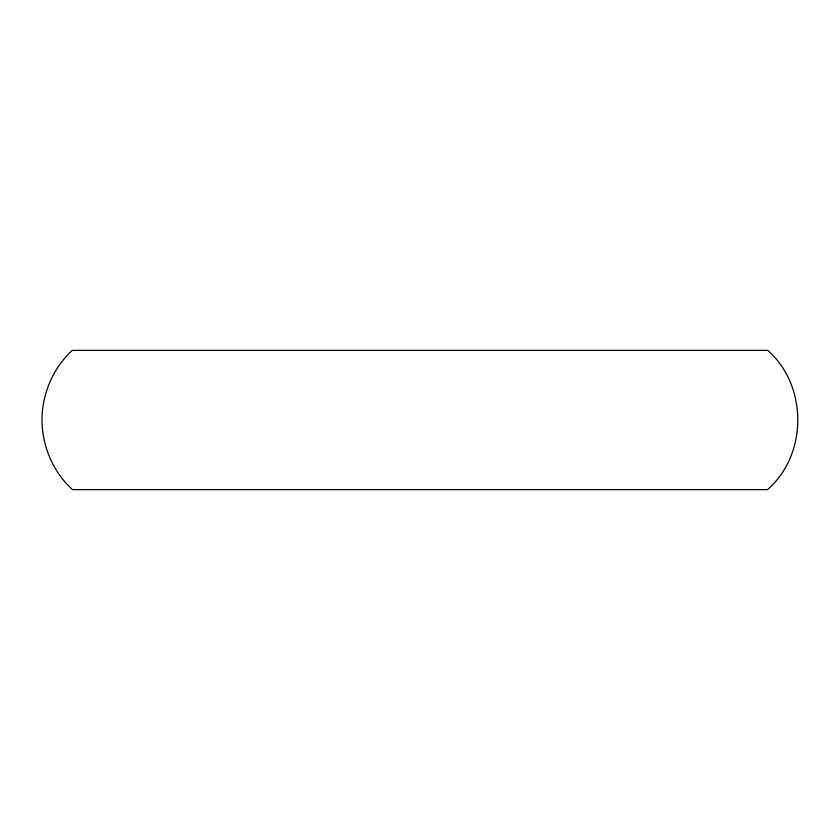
<?xml version="1.0" encoding="UTF-8"?>
<svg xmlns="http://www.w3.org/2000/svg" width="840" height="840" viewBox="0 0 840 840"><rect width="100%" height="100%" fill="white"/><g stroke="black" fill="none" stroke-linecap="round" stroke-linejoin="round"><path stroke-width="1.26" d="M42.473 410.245C39.543 439.478 50.62 469.822 72.471 489.615L767.529 489.615C807.786 454.556 807.87 385.57 767.728 350.385L72.272 350.385C55.356 365.852 44.982 387.544 42.473 410.245"/></g></svg>
